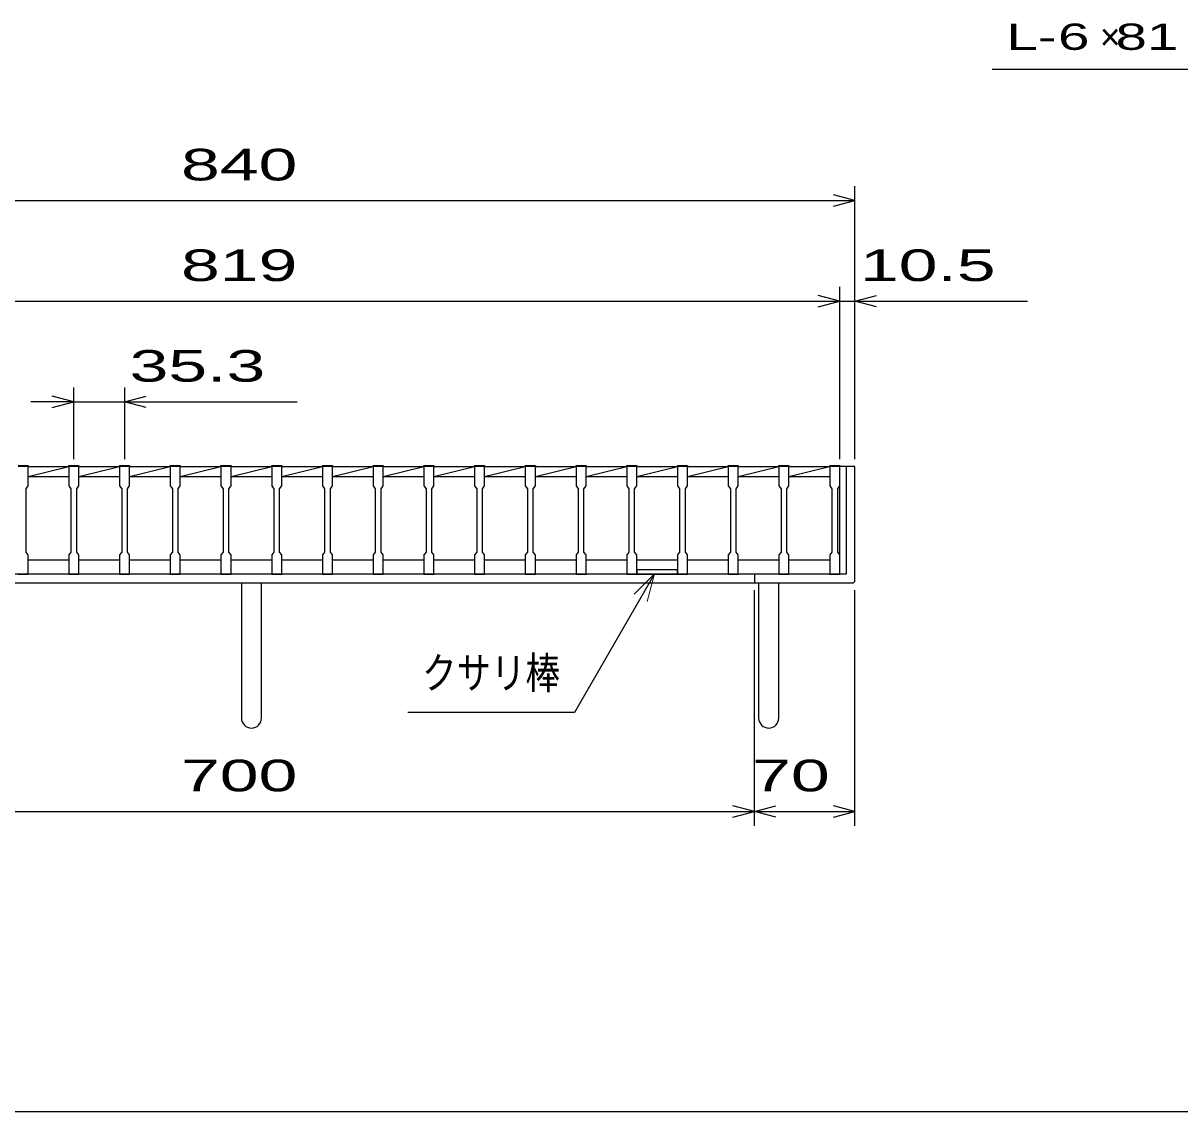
# Model space of a CAD drawing. Units: millimetres, scale not verified. Extents: x -1820 to 1731, y -1282 to 1054.
# Drawn here: x -1080 to -275, y -1146 to -389 of the extents above; entities that cross this region are included whole.
import ezdxf
from ezdxf.enums import TextEntityAlignment as Align

# ---------------------------------------------------------------- set-up
doc = ezdxf.new("R2010")
doc.units = ezdxf.units.MM
doc.header["$LTSCALE"] = 10
for name, color, linetype, lineweight in [('0_2', 150, 'Continuous', 25), ('16', 3, 'Continuous', 25), ('19', 6, 'Continuous', 25), ('22', 4, 'Continuous', 25)]:
    doc.layers.add(name, color=color, linetype=linetype, lineweight=lineweight)
doc.styles.add('ベクトル', font='')
doc.styles.get('ベクトル').set_extended_font_data('ベクトル')

msp = doc.modelspace()

# ---------------------------------------------------------------- linework, layer by layer
at = {"layer": '0_2'}
msp.add_line((1731, -1146.5), (-1729, -1146.5), dxfattribs=at)
at = {"layer": '16'}
for p, q in [((-1083.9, -696.8), (-1076.9, -696.8)), ((-1076.9, -697.5), (-1083.9, -697.5)), ((-1076.9, -696.8), (-1076.9, -697.5)), ((-1076.9, -711), (-1076.9, -697.5)), ((-1076.9, -697.5), (-1048.6, -697.5)), ((-1076.9, -704.5), (-1048.6, -697.5)), ((-1048.6, -697.5), (-1048.6, -696.8)), ((-1048.6, -696.8), (-1041.6, -696.8)), ((-1048.6, -697.5), (-1048.6, -711)), ((-1041.6, -697.5), (-1048.6, -697.5)), ((-1041.6, -696.8), (-1041.6, -697.5)), ((-1041.6, -711), (-1041.6, -697.5)), ((-1041.6, -697.5), (-1013.3, -697.5)), ((-1041.6, -704.5), (-1013.3, -697.5)), ((-1013.3, -697.5), (-1013.3, -696.8)), ((-1013.3, -696.8), (-1006.3, -696.8)), ((-1013.3, -697.5), (-1013.3, -711)), ((-1006.3, -697.5), (-1013.3, -697.5)), ((-1006.3, -696.8), (-1006.3, -697.5)), ((-1006.3, -711), (-1006.3, -697.5)), ((-1006.3, -697.5), (-978, -697.5)), ((-1006.3, -704.5), (-978, -697.5)), ((-978, -697.5), (-978, -696.8)), ((-978, -696.8), (-971, -696.8)), ((-978, -697.5), (-978, -711)), ((-971, -697.5), (-978, -697.5)), ((-971, -696.8), (-971, -697.5)), ((-971, -711), (-971, -697.5)), ((-971, -697.5), (-942.7, -697.5)), ((-971, -704.5), (-942.7, -697.5)), ((-942.7, -697.5), (-942.7, -696.8)), ((-942.7, -696.8), (-935.7, -696.8)), ((-942.7, -697.5), (-942.7, -711)), ((-935.7, -697.5), (-942.7, -697.5)), ((-935.7, -696.8), (-935.7, -697.5)), ((-935.7, -711), (-935.7, -697.5)), ((-935.7, -697.5), (-907.4, -697.5)), ((-935.7, -704.5), (-907.4, -697.5)), ((-907.4, -697.5), (-907.4, -696.8)), ((-907.4, -696.8), (-900.4, -696.8)), ((-907.4, -697.5), (-907.4, -711)), ((-900.4, -697.5), (-907.4, -697.5)), ((-900.4, -696.8), (-900.4, -697.5)), ((-900.4, -711), (-900.4, -697.5)), ((-900.4, -697.5), (-872.1, -697.5)), ((-900.4, -704.5), (-872.1, -697.5)), ((-872.1, -697.5), (-872.1, -696.8)), ((-872.1, -696.8), (-865.1, -696.8)), ((-872.1, -697.5), (-872.1, -711)), ((-865.1, -697.5), (-872.1, -697.5)), ((-865.1, -696.8), (-865.1, -697.5)), ((-865.1, -711), (-865.1, -697.5)), ((-865.1, -697.5), (-836.8, -697.5)), ((-865.1, -704.5), (-836.8, -697.5)), ((-836.8, -697.5), (-836.8, -696.8)), ((-836.8, -696.8), (-829.8, -696.8)), ((-836.8, -697.5), (-836.8, -711)), ((-829.8, -697.5), (-836.8, -697.5)), ((-829.8, -696.8), (-829.8, -697.5)), ((-829.8, -711), (-829.8, -697.5)), ((-829.8, -697.5), (-801.5, -697.5)), ((-829.8, -704.5), (-801.5, -697.5)), ((-801.5, -697.5), (-801.5, -696.8)), ((-801.5, -696.8), (-794.5, -696.8)), ((-801.5, -697.5), (-801.5, -711)), ((-794.5, -697.5), (-801.5, -697.5)), ((-794.5, -696.8), (-794.5, -697.5)), ((-794.5, -711), (-794.5, -697.5)), ((-794.5, -697.5), (-766.2, -697.5)), ((-794.5, -704.5), (-766.2, -697.5)), ((-766.2, -697.5), (-766.2, -696.8)), ((-766.2, -696.8), (-759.2, -696.8)), ((-766.2, -697.5), (-766.2, -711)), ((-759.2, -697.5), (-766.2, -697.5)), ((-759.2, -696.8), (-759.2, -697.5)), ((-759.2, -711), (-759.2, -697.5)), ((-759.2, -697.5), (-730.9, -697.5)), ((-759.2, -704.5), (-730.9, -697.5)), ((-730.9, -697.5), (-730.9, -696.8)), ((-730.9, -696.8), (-723.9, -696.8)), ((-730.9, -697.5), (-730.9, -711)), ((-723.9, -697.5), (-730.9, -697.5)), ((-723.9, -696.8), (-723.9, -697.5)), ((-723.9, -711), (-723.9, -697.5)), ((-723.9, -697.5), (-695.6, -697.5)), ((-723.9, -704.5), (-695.6, -697.5)), ((-695.6, -697.5), (-695.6, -696.8)), ((-695.6, -696.8), (-688.6, -696.8)), ((-695.6, -697.5), (-695.6, -711)), ((-688.6, -697.5), (-695.6, -697.5)), ((-688.6, -696.8), (-688.6, -697.5)), ((-688.6, -711), (-688.6, -697.5)), ((-688.6, -697.5), (-660.3, -697.5)), ((-688.6, -704.5), (-660.3, -697.5)), ((-660.3, -697.5), (-660.3, -696.8)), ((-660.3, -696.8), (-653.3, -696.8)), ((-660.3, -697.5), (-660.3, -711)), ((-653.3, -697.5), (-660.3, -697.5)), ((-653.3, -696.8), (-653.3, -697.5)), ((-653.3, -711), (-653.3, -697.5)), ((-653.3, -697.5), (-625, -697.5)), ((-653.3, -704.5), (-625, -697.5)), ((-625, -697.5), (-625, -696.8)), ((-625, -696.8), (-618, -696.8)), ((-625, -697.5), (-625, -711)), ((-618, -697.5), (-625, -697.5)), ((-618, -696.8), (-618, -697.5)), ((-618, -711), (-618, -697.5)), ((-618, -697.5), (-589.7, -697.5)), ((-618, -704.5), (-589.7, -697.5)), ((-589.7, -697.5), (-589.7, -696.8)), ((-589.7, -696.8), (-582.7, -696.8)), ((-589.7, -697.5), (-589.7, -711)), ((-582.7, -697.5), (-589.7, -697.5)), ((-582.7, -696.8), (-582.7, -697.5)), ((-582.7, -711), (-582.7, -697.5)), ((-582.7, -697.5), (-554.4, -697.5)), ((-582.7, -704.5), (-554.4, -697.5)), ((-554.4, -697.5), (-554.4, -696.8)), ((-554.4, -696.8), (-547.4, -696.8)), ((-554.4, -697.5), (-554.4, -711)), ((-547.4, -697.5), (-554.4, -697.5)), ((-547.4, -696.8), (-547.4, -697.5)), ((-547.4, -711), (-547.4, -697.5)), ((-547.4, -697.5), (-519.1, -697.5)), ((-547.4, -704.5), (-519.1, -697.5)), ((-519, -697.5), (-519, -696.8)), ((-519, -696.8), (-512, -696.8)), ((-519, -697.5), (-519, -711)), ((-512, -697.5), (-519, -697.5)), ((-512, -696.8), (-512, -697.5)), ((-512, -711), (-512, -697.5)), ((-512, -762.5), (-512, -697.5)), ((-1076.9, -704.5), (-1048.6, -704.5)), ((-1041.6, -704.5), (-1013.3, -704.5)), ((-1006.3, -704.5), (-978, -704.5)), ((-971, -704.5), (-942.7, -704.5)), ((-935.7, -704.5), (-907.4, -704.5)), ((-900.4, -704.5), (-872.1, -704.5)), ((-865.1, -704.5), (-836.8, -704.5)), ((-829.8, -704.5), (-801.5, -704.5)), ((-794.5, -704.5), (-766.2, -704.5)), ((-759.2, -704.5), (-730.9, -704.5)), ((-723.9, -704.5), (-695.6, -704.5)), ((-688.6, -704.5), (-660.3, -704.5)), ((-653.3, -704.5), (-625, -704.5)), ((-618, -704.5), (-589.7, -704.5)), ((-582.7, -704.5), (-554.4, -704.5)), ((-547.4, -704.5), (-519.1, -704.5)), ((-1078.4, -713), (-1076.9, -711)), ((-1078.4, -757), (-1078.4, -713)), ((-1048.6, -711), (-1047.1, -713)), ((-1047.1, -713), (-1047.1, -757)), ((-1043.1, -713), (-1041.6, -711)), ((-1043.1, -757), (-1043.1, -713)), ((-1013.3, -711), (-1011.8, -713)), ((-1011.8, -713), (-1011.8, -757)), ((-1007.8, -713), (-1006.3, -711)), ((-1007.8, -757), (-1007.8, -713)), ((-978, -711), (-976.5, -713)), ((-976.5, -713), (-976.5, -757)), ((-972.5, -713), (-971, -711)), ((-972.5, -757), (-972.5, -713)), ((-942.7, -711), (-941.2, -713)), ((-941.2, -713), (-941.2, -757)), ((-937.2, -713), (-935.7, -711)), ((-937.2, -757), (-937.2, -713)), ((-907.4, -711), (-905.9, -713)), ((-905.9, -713), (-905.9, -757)), ((-901.9, -713), (-900.4, -711)), ((-901.9, -757), (-901.9, -713)), ((-872.1, -711), (-870.6, -713)), ((-870.6, -713), (-870.6, -757)), ((-866.6, -713), (-865.1, -711)), ((-866.6, -757), (-866.6, -713)), ((-836.8, -711), (-835.3, -713)), ((-835.3, -713), (-835.3, -757)), ((-831.3, -713), (-829.8, -711)), ((-831.3, -757), (-831.3, -713)), ((-801.5, -711), (-800, -713)), ((-800, -713), (-800, -757)), ((-796, -713), (-794.5, -711)), ((-796, -757), (-796, -713)), ((-766.2, -711), (-764.7, -713)), ((-764.7, -713), (-764.7, -757)), ((-760.7, -713), (-759.2, -711)), ((-760.7, -757), (-760.7, -713)), ((-730.9, -711), (-729.4, -713)), ((-729.4, -713), (-729.4, -757)), ((-725.4, -713), (-723.9, -711)), ((-725.4, -757), (-725.4, -713)), ((-695.6, -711), (-694.1, -713)), ((-694.1, -713), (-694.1, -757)), ((-690.1, -713), (-688.6, -711)), ((-690.1, -757), (-690.1, -713)), ((-660.3, -711), (-658.8, -713)), ((-658.8, -713), (-658.8, -757)), ((-654.8, -713), (-653.3, -711)), ((-654.8, -757), (-654.8, -713)), ((-625, -711), (-623.5, -713)), ((-623.5, -713), (-623.5, -757)), ((-619.5, -713), (-618, -711)), ((-619.5, -757), (-619.5, -713)), ((-589.7, -711), (-588.2, -713)), ((-588.2, -713), (-588.2, -757)), ((-584.2, -713), (-582.7, -711)), ((-584.2, -757), (-584.2, -713)), ((-554.4, -711), (-552.9, -713)), ((-552.9, -713), (-552.9, -757)), ((-548.9, -713), (-547.4, -711)), ((-548.9, -757), (-548.9, -713)), ((-519, -711), (-517.5, -713)), ((-517.5, -713), (-517.5, -757)), ((-513.5, -713), (-512, -711)), ((-513.5, -757), (-513.5, -713)), ((-1076.9, -759), (-1078.4, -757)), ((-1076.9, -772.5), (-1076.9, -759)), ((-1076.9, -762.5), (-1048.6, -762.5)), ((-1047.1, -757), (-1048.6, -759)), ((-1048.6, -759), (-1048.6, -772.5)), ((-1041.6, -759), (-1043.1, -757)), ((-1041.6, -772.5), (-1041.6, -759)), ((-1041.6, -762.5), (-1013.3, -762.5)), ((-1011.8, -757), (-1013.3, -759)), ((-1013.3, -759), (-1013.3, -772.5)), ((-1006.3, -759), (-1007.8, -757)), ((-1006.3, -772.5), (-1006.3, -759)), ((-1006.3, -762.5), (-978, -762.5)), ((-976.5, -757), (-978, -759)), ((-978, -759), (-978, -772.5)), ((-971, -759), (-972.5, -757)), ((-971, -772.5), (-971, -759)), ((-971, -762.5), (-942.7, -762.5)), ((-941.2, -757), (-942.7, -759)), ((-942.7, -759), (-942.7, -772.5)), ((-935.7, -759), (-937.2, -757)), ((-935.7, -772.5), (-935.7, -759)), ((-935.7, -762.5), (-907.4, -762.5)), ((-905.9, -757), (-907.4, -759)), ((-907.4, -759), (-907.4, -772.5)), ((-900.4, -759), (-901.9, -757)), ((-900.4, -772.5), (-900.4, -759)), ((-900.4, -762.5), (-872.1, -762.5)), ((-870.6, -757), (-872.1, -759)), ((-872.1, -759), (-872.1, -772.5)), ((-865.1, -759), (-866.6, -757)), ((-865.1, -772.5), (-865.1, -759)), ((-865.1, -762.5), (-836.8, -762.5)), ((-835.3, -757), (-836.8, -759)), ((-836.8, -759), (-836.8, -772.5)), ((-829.8, -759), (-831.3, -757)), ((-829.8, -772.5), (-829.8, -759)), ((-829.8, -762.5), (-801.5, -762.5)), ((-800, -757), (-801.5, -759)), ((-801.5, -759), (-801.5, -772.5)), ((-794.5, -759), (-796, -757)), ((-794.5, -772.5), (-794.5, -759)), ((-794.5, -762.5), (-766.2, -762.5)), ((-764.7, -757), (-766.2, -759)), ((-766.2, -759), (-766.2, -772.5)), ((-759.2, -759), (-760.7, -757)), ((-759.2, -772.5), (-759.2, -759)), ((-759.2, -762.5), (-730.9, -762.5)), ((-729.4, -757), (-730.9, -759)), ((-730.9, -759), (-730.9, -772.5)), ((-723.9, -759), (-725.4, -757)), ((-723.9, -772.5), (-723.9, -759)), ((-723.9, -762.5), (-695.6, -762.5)), ((-694.1, -757), (-695.6, -759)), ((-695.6, -759), (-695.6, -772.5)), ((-688.6, -759), (-690.1, -757)), ((-688.6, -772.5), (-688.6, -759)), ((-688.6, -762.5), (-660.3, -762.5)), ((-658.8, -757), (-660.3, -759)), ((-660.3, -759), (-660.3, -772.5)), ((-653.3, -759), (-654.8, -757)), ((-653.3, -772.5), (-653.3, -759)), ((-653.3, -762.5), (-625, -762.5)), ((-623.5, -757), (-625, -759)), ((-625, -759), (-625, -772.5)), ((-618, -759), (-619.5, -757)), ((-618, -772.5), (-618, -759)), ((-618, -762.5), (-589.7, -762.5)), ((-588.2, -757), (-589.7, -759)), ((-589.7, -759), (-589.7, -772.5)), ((-582.7, -759), (-584.2, -757)), ((-582.7, -772.5), (-582.7, -759)), ((-582.7, -762.5), (-554.4, -762.5)), ((-552.9, -757), (-554.4, -759)), ((-554.4, -759), (-554.4, -772.5)), ((-547.4, -759), (-548.9, -757)), ((-547.4, -772.5), (-547.4, -759)), ((-547.4, -762.5), (-519, -762.5)), ((-517.5, -757), (-519, -759)), ((-519, -759), (-519, -772.5)), ((-512, -759), (-513.5, -757)), ((-512, -772.5), (-512, -759)), ((-1083.9, -772.5), (-1076.9, -772.5)), ((-1048.6, -772.5), (-1041.6, -772.5)), ((-1013.3, -772.5), (-1006.3, -772.5)), ((-978, -772.5), (-971, -772.5)), ((-942.7, -772.5), (-935.7, -772.5)), ((-907.4, -772.5), (-900.4, -772.5)), ((-872.1, -772.5), (-865.1, -772.5)), ((-836.8, -772.5), (-829.8, -772.5)), ((-801.5, -772.5), (-794.5, -772.5)), ((-766.2, -772.5), (-759.2, -772.5)), ((-730.9, -772.5), (-723.9, -772.5)), ((-695.6, -772.5), (-688.6, -772.5)), ((-660.3, -772.5), (-653.3, -772.5)), ((-625, -769.5), (-653.3, -769.5)), ((-653.3, -769.5), (-653.3, -772.5)), ((-653.3, -772.5), (-625, -772.5)), ((-625, -772.5), (-625, -769.5)), ((-625, -772.5), (-618, -772.5)), ((-589.7, -772.5), (-582.7, -772.5)), ((-554.4, -772.5), (-547.4, -772.5)), ((-519, -772.5), (-512, -772.5))]:
    msp.add_line(p, q, dxfattribs=at)
at = {"layer": '19'}
for p, q in [((-501.5, -697.5), (-512, -697.5)), ((-507.5, -697.5), (-507.5, -772.5)), ((-501.5, -777.5), (-501.5, -697.5)), ((-507.5, -772.5), (-1335.5, -772.5)), ((-571.5, -772.5), (-571.5, -778.5)), ((-1340.5, -778.5), (-502.5, -778.5)), ((-928.5, -778.5), (-928.5, -872.5)), ((-914.5, -872.5), (-914.5, -778.5)), ((-568.5, -778.5), (-568.5, -872.5)), ((-554.5, -872.5), (-554.5, -778.5)), ((-502.5, -778.5), (-501.5, -777.5))]:
    msp.add_line(p, q, dxfattribs=at)
for centre in [(-921.5, -872.5), (-561.5, -872.5)]:
    msp.add_arc(centre, 7, 180, 0, dxfattribs=at)
at = {"layer": '22'}
for p, q in [((-406, -421), (-206, -421)), ((-501.5, -692.5), (-501.5, -502.5)), ((-1341.5, -512.5), (-501.5, -512.5)), ((-501.5, -512.5), (-516.5, -508.5)), ((-516.5, -516.5), (-501.5, -512.5)), ((-512, -582.5), (-527, -578.5)), ((-512, -692.5), (-512, -572.5)), ((-501.5, -692.5), (-501.5, -572.5)), ((-501.5, -582.5), (-486.5, -578.5)), ((-1331, -582.5), (-512, -582.5)), ((-527, -586.5), (-512, -582.5)), ((-512, -582.5), (-501.5, -582.5)), ((-486.5, -586.5), (-501.5, -582.5)), ((-501.5, -582.5), (-381.5, -582.5)), ((-1045.1, -692.5), (-1045.1, -642.5)), ((-1009.8, -642.5), (-1009.8, -692.5)), ((-1045.1, -652.5), (-1060.1, -648.5)), ((-1009.8, -652.5), (-994.8, -648.5)), ((-1045.1, -652.5), (-1075.1, -652.5)), ((-1060.1, -656.5), (-1045.1, -652.5)), ((-1045.1, -652.5), (-1009.8, -652.5)), ((-994.8, -656.5), (-1009.8, -652.5)), ((-1009.8, -652.5), (-889.8, -652.5)), ((-641.03, -772.12), (-696.77, -868.66)), ((-571.5, -947.5), (-571.5, -783.5)), ((-501.5, -947.5), (-501.5, -783.5)), ((-696.77, -868.66), (-812.77, -868.66)), ((-571.5, -937.5), (-586.5, -933.5)), ((-571.5, -937.5), (-556.5, -933.5)), ((-501.5, -937.5), (-516.5, -933.5)), ((-1271.5, -937.5), (-571.5, -937.5)), ((-586.5, -941.5), (-571.5, -937.5)), ((-556.5, -941.5), (-571.5, -937.5)), ((-571.5, -937.5), (-501.5, -937.5)), ((-516.5, -941.5), (-501.5, -937.5))]:
    msp.add_line(p, q, dxfattribs=at)
at = {"layer": '22', "lineweight": 13}
for p, q in [((-641.03, -772.12), (-655.17, -786.26)), ((-646.2, -791.43), (-641.03, -772.12))]:
    msp.add_line(p, q, dxfattribs=at)

# ---------------------------------------------------------------- texts
at = {"layer": '22', "color": 2, "style": 'ベクトル'}
for s, height, width, p in [('L-', 18.33, 1.6, (-396, -398.5)), (' 6 ', 18.33, 1.6, (-371, -398.5)), (' 81 ', 18.33, 1.6, (-331, -398.5)), (' 840 ', 21.99, 1.65, (-984, -487.5)), (' 819 ', 21.99, 1.65, (-984, -557.5)), (' 10.5 ', 21.99, 1.65, (-511.5, -557.5)), (' 35.3 ', 21.99, 1.65, (-1019.8, -627.5)), (' 700 ', 21.99, 1.65, (-984, -912.5)), (' 70 ', 21.99, 1.65, (-586.5, -912.5))]:
    msp.add_text(s, height=height, dxfattribs=dict(at, width=width)).set_placement(p, align=Align.MIDDLE_LEFT)
msp.add_text('×', height=18.33, dxfattribs=at).set_placement((-331, -398.5), align=Align.MIDDLE_LEFT)
at = {"layer": '22', "color": 2, "style": 'ベクトル', "width": 0.8}
msp.add_text('クサリ棒', height=21.99, dxfattribs=at).set_placement((-706.77, -858.66), align=Align.BOTTOM_RIGHT)

doc.saveas('drawing.dxf')
